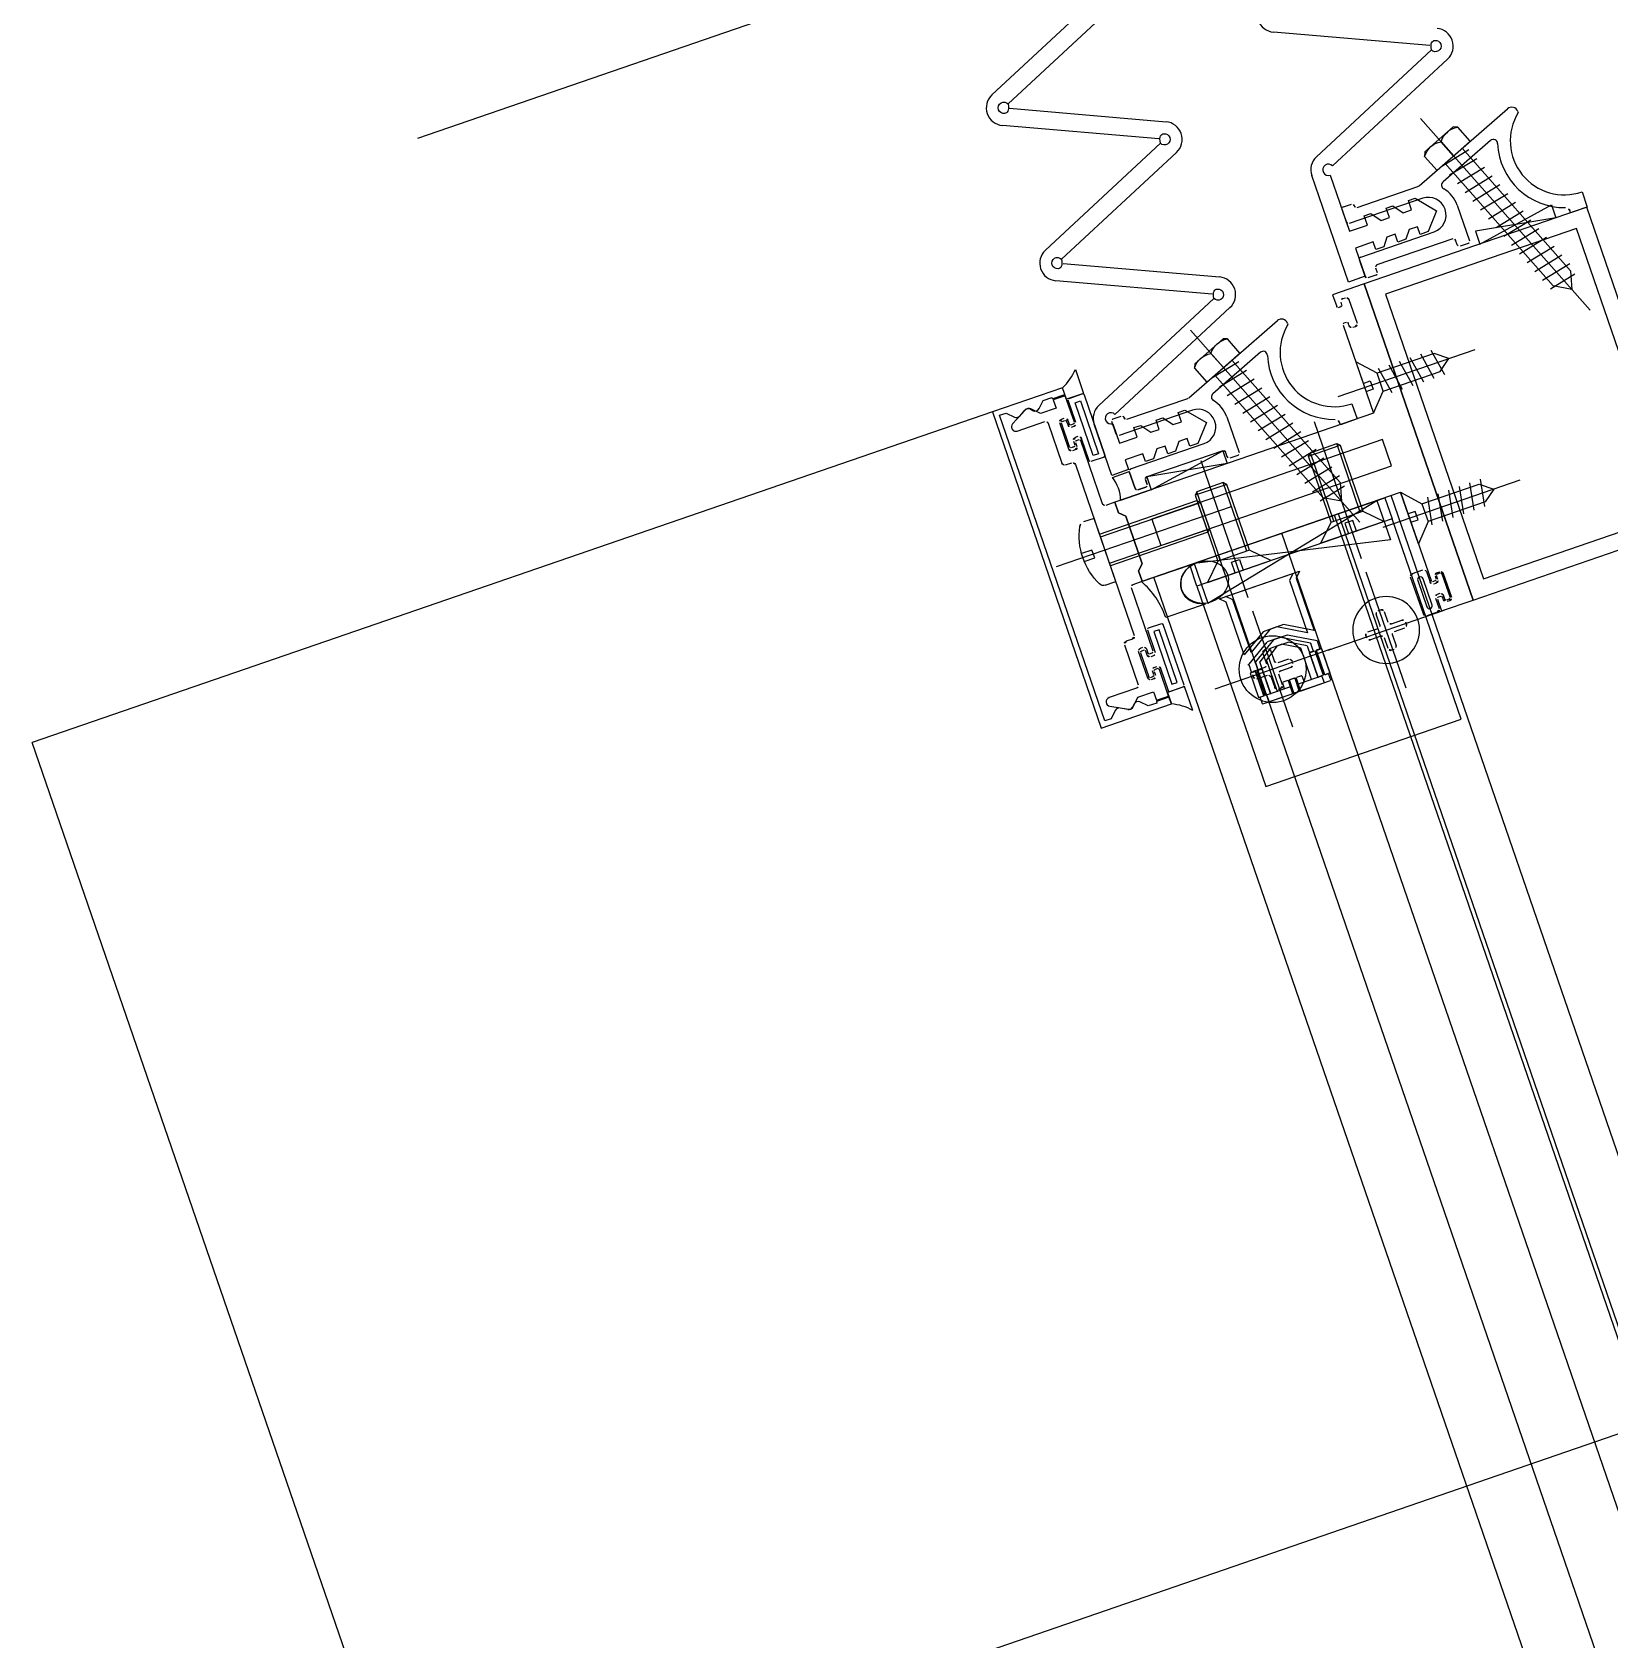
# Model space of a CAD drawing. Extents: x 809487 to 809680, y 818779 to 819225.
# Drawn here: x 809534.6761 to 809534.9592, y 819071.8232 to 819072.1117 of the extents above; entities that cross this region are included whole.
import ezdxf

# ---------------------------------------------------------------- set-up
doc = ezdxf.new("R2010")
doc.units = 0
for name, color, linetype in [('Default', 7, 'Continuous'), ('MAJ214__', 7, 'Continuous'), ('MAJ270__', 7, 'Continuous'), ('MAJ292__', 7, 'Continuous'), ('MAJ322__', 7, 'Continuous'), ('MAJ520__', 7, 'Continuous'), ('Refence', 7, 'Continuous'), ('WELDING', 7, 'Continuous')]:
    doc.layers.add(name, color=color, linetype=linetype)

# ---------------------------------------------------------------- blocks, each defined once
blk = doc.blocks.new('A$C53653C59_1')
at = {"layer": 'Default'}
for p, q in [((0.010149213076008893, 0.008471519055950921), (0.01283730371301499, 0.012790015434205998)), ((0.01290799177473673, 0.012819359297340271), (0.012907845929061296, 0.013008412364470133)), ((0.01290799177473673, 0.012819359297340271), (0.014266570014224272, 0.01282040737762145)), ((0.014366647129805643, 0.012720484552672133), (0.014367071429245698, 0.012170484716363717)), ((0.014467148544834345, 0.01207056189148716), (0.019017147190883408, 0.012074072004885238)), ((0.019117070015774517, 0.01217414912046661), (0.019116645716349013, 0.01272414895676775)), ((0.019216568541247397, 0.012824226072414605), (0.020266568228791585, 0.012825036098540295)), ((0.020366645344409337, 0.012725113273663737), (0.020370946197625018, 0.00715011493262864)), ((0.011370142229585326, 0.008188790194697504), (0.013091696701783805, 0.010819500422046985)), ((0.01901811150775757, 0.010824072376824916), (0.013091696701783805, 0.010819500422046985)), ((0.019120059398090236, 0.008299150273553097), (0.01911818862335349, 0.010724149551941082)), ((0.010121939468954224, 0.005858629272493999), (0.010119978312839522, 0.00840078580356203)), ((0.012846323100879091, 0.0010985975570001756), (0.010151283332110324, 0.005787941210786812)), ((0.011370142229585326, 0.008188790194697504), (0.011371774808256305, 0.006072553515135951)), ((0.013097675466371585, 0.003069502728241787), (0.011371774808256305, 0.006072553515135951)), ((0.01787094694154803, 0.007148186298894871), (0.017870214060720174, 0.00809818601619918)), ((0.01787198840377823, 0.005798186700623774), (0.0178712555229431, 0.006748186417920806)), ((0.01797013688563311, 0.00819826313178055), (0.019020136573177297, 0.00819907315796445)), ((0.02027102337273391, 0.007050037817039993), (0.01797102405714395, 0.007048263473967382)), ((0.01797117834784149, 0.006848263533502178), (0.020271177663438722, 0.006850037876516581)), ((0.02037125477902737, 0.006750115051632748), (0.020375555632250325, 0.0011751167106122012)), ((0.013097675466371585, 0.003069502728241787), (0.019024090272345348, 0.003074074683012441)), ((0.019022065206925617, 0.005699073901872908), (0.017972065519359603, 0.005698263875681732)), ((0.019124013097221906, 0.0031741517986010877), (0.019122142322492437, 0.005599151076989074)), ((0.014275634592791903, 0.0010704108740319498), (0.012917056353289809, 0.0010693627938235296)), ((0.012917056353289809, 0.0010693627938235296), (0.012917103370971746, 0.0010084159353282304)), ((0.014375133118242957, 0.0017204878259872204), (0.014375557417683014, 0.0011704879896205966)), ((0.01902505458919768, 0.00182407505496667), (0.014475055943141343, 0.0018205649415685913)), ((0.019125556004219106, 0.001174152393716213), (0.019125131704786327, 0.0017241522300755607)), ((0.020275632807359216, 0.0010750395950235544), (0.019225633119807753, 0.0010742295688323793))]:
    blk.add_line(p, q, dxfattribs=at)
for points in [[(1.0799459632835352e-05, 1.92900188267231e-09), (0.0010100277085584822, 0.001000773084932007), (0.010917103370979021, 0.0010084159353355062), (0.0081219394689615, 0.005858629272501276), (0.00814921307600889, 0.00847151905600913), (0.010972541829345574, 0.013008462274388876), (0.001000770266633481, 0.013000769514073909), (-8.892893674783409e-10, 0.01399999776302866)], [(0.019044249123049667, 0.013093365811160766), (0.01904502057655918, 0.012093366108718329), (0.014426009263741435, 0.01208980275522481), (0.014425237810253748, 0.013089802457659972)], [(0.019053729164174003, 0.0008048242777076666), (0.01905295771067904, 0.0018048239800846206), (0.014433946397868568, 0.0018012606266420335), (0.014434717851356254, 0.0008012609241995961)]]:
    blk.add_lwpolyline(points, close=True, dxfattribs=at)
for centre, radius, start, end in [((0.012908068920107325, 0.012719359327114944), 0.00010000000000001489, 90.04420103331948, 135.0442010312027), ((0.014266647159587592, 0.012720407407330641), 0.00010000000000000852, 0.04420103331948761, 90.04420103331948), ((0.014467071399492853, 0.012170561861712486), 9.999999999999431e-05, 180.0442010333195, 270.0442010333195), ((0.019017070045541914, 0.012174071975110565), 9.999999999999431e-05, 270.0442010333195, 0.044201033319495764), ((0.01921664568661072, 0.012724226102123794), 9.999999999999431e-05, 90.04420103331948, 180.0442010333195), ((0.020266645374140354, 0.012725036128307693), 9.99999999999801e-05, 0.04420103331948761, 90.04420103331948), ((0.01901818865309906, 0.01072407240659959), 9.99999999999801e-05, 0.04420103331948761, 90.04420103331948), ((0.010219978283057572, 0.0084008629489108), 9.99999999999801e-05, 135.0442010312027, 180.04420103331947), ((0.010221939439186827, 0.0058587064178500445), 9.999999999997468e-05, 180.0442010333195, 225.0442010350351), ((0.01797021403098188, 0.008098263161547948), 0.00010000000000000852, 90.04420103331948, 180.0442010333195), ((0.017970946911802458, 0.007148263444258191), 9.999999999999431e-05, 180.0442010333195, 270.0442010333195), ((0.017971255493197533, 0.006748263563269575), 0.00010000000000000852, 90.04420103331948, 180.0442010333195), ((0.017971988374018113, 0.005798263845965266), 0.00010000000000002272, 180.0442010333195, 270.0442010333195), ((0.019020059427821253, 0.008299073128204328), 9.99999999999801e-05, 270.0442010333195, 0.044201033319495764), ((0.020270946227392415, 0.007150037787279871), 9.99999999999801e-05, 270.0442010333195, 0.044201033319495764), ((0.02027125480877294, 0.006750037906283979), 9.99999999999801e-05, 0.04420103331948761, 90.04420103331948), ((0.01902214235226711, 0.0055990739316257535), 9.999999999999431e-05, 0.04420103331948761, 90.04420103331948), ((0.01902401312698203, 0.003174074653245043), 9.999999999999431e-05, 270.0442010333195, 0.044201033319495764), ((0.01291697920794104, 0.0011693627640488558), 0.00010000000000000852, 225.0442010350351, 270.0442010333195), ((0.014275557447428583, 0.001170410844271828), 9.999999999999431e-05, 270.0442010333195, 0.044201033319495764), ((0.014475133088504663, 0.0017205649713287132), 9.999999999999431e-05, 90.04420103331948, 180.0442010333195), ((0.01902513173454645, 0.0017240750847267918), 9.999999999999431e-05, 0.04420103331948761, 90.04420103331948), ((0.019225555974458984, 0.0011742295390577055), 9.999999999999431e-05, 180.0442010333195, 270.0442010333195), ((0.02027555566200317, 0.0011750395652561565), 0.0001, 270.044201034987, 0.0442010337363854)]:
    blk.add_arc(centre, radius, start, end, dxfattribs=at)
blk = doc.blocks.new('M06MR19')
at = {"layer": 'Default'}
for p, q in [((0.018500000000000003, -0.003), (0.018500000000000003, 0.003)), ((-0.0092, 0), (0.024, 0)), ((0, 0.0025), (0.019, 0.0025)), ((0, -0.0025), (0.019, -0.0025))]:
    blk.add_line(p, q, dxfattribs=at)
for points in [[(-0.0019979589711327118, 0.006000000000000004), (0, 0.006000000000000004), (0, -0.005999999999999997), (-0.0019979589711327118, -0.005999999999999997)], [(4.440892098500626e-19, -0.003), (0.018500000000000003, -0.003), (0.019, -0.0025), (0.019, 0.0025), (0.018500000000000003, 0.003), (1.3322676295501879e-18, 0.003)], [(-0.004176539567003482, 0.0007500000000000036), (-0.0022, 0.0007500000000000036), (-0.0022, -0.0007499999999999964), (-0.004176539567003482, -0.0007499999999999964)]]:
    blk.add_lwpolyline(points, dxfattribs=at)
for centre, radius, start, end in [((-0.001997958971132712, 0.005000000000000004), 0.0009999999999999998, 89.99999999999997, 152.9643082105877), ((0.0078000000000000135, 2.6645352591003758e-18), 0.012000000000000014, 152.96430821058772, 207.03569178941228), ((-0.001997958971132714, -0.004999999999999999), 0.0009999999999999983, 207.0356917894126, 270.0000000000001)]:
    blk.add_arc(centre, radius, start, end, dxfattribs=at)
blk = doc.blocks.new('N10TC16')
at = {"layer": 'Default'}
for p, q in [((-0.005, 0), (0.021, 0)), ((0.003450000000000003, 0.002460000000000001), (0.004317528745085653, -0.002460000000000001)), ((0.0054500000000000035, 0.002460000000000001), (0.006317528745085653, -0.002460000000000001)), ((0.0074500000000000035, 0.002460000000000001), (0.008317528745085654, -0.002460000000000001)), ((0.009450000000000004, 0.002460000000000001), (0.010317528745085654, -0.002460000000000001)), ((0.011450000000000004, 0.002460000000000001), (0.012317528745085654, -0.002460000000000001)), ((0.013450000000000004, 0.002460000000000001), (0.014317528745085654, -0.002460000000000001))]:
    blk.add_line(p, q, dxfattribs=at)
blk.add_lwpolyline([(0.002950000000000003, 0.0016899999999999977), (0, 0.004890000000000001), (0, -0.004890000000000001), (0.002950000000000003, -0.0016899999999999977)], close=True, dxfattribs=at)
for points in [[(0, 0.0007950892857142833), (0.0013500000000000016, 0.0007950892857142833), (0.0013500000000000016, -0.0007950892857142833), (0, -0.0007950892857142833)], [(0.002950000000000003, -0.0016899999999999977), (0.013797549119898365, -0.0016899999999999977), (0.016, 0), (0.01379754911989835, 0.0016899999999999977), (0.002950000000000003, 0.0016899999999999977)]]:
    blk.add_lwpolyline(points, dxfattribs=at)
blk = doc.blocks.new('M06MC_P')
at = {"layer": 'Default'}
for p, q in [((0, -0.011000000000000003), (0, 0.011000000000000003)), ((-0.011000000000000003, 0), (0.011000000000000003, 0))]:
    blk.add_line(p, q, dxfattribs=at)
for points in [[(-0.0007500000000000036, 0.0032500000000000003), (-0.0007500000000000072, 0.0012499999999999974)], [(0.00025, 0.0037500000000000007), (-0.0002500000000000036, 0.0037500000000000003)], [(0.00075, 0.0012499999999999974), (0.00075, 0.0032500000000000007)], [(-0.0037500000000000003, 0.00024999999999999843), (-0.0037500000000000003, -0.0002500000000000008)], [(-0.0012500000000000072, 0.0007499999999999974), (-0.0032500000000000003, 0.0007499999999999973)], [(0.003249999999999997, 0.0007499999999999974), (0.00125, 0.0007499999999999974)], [(0.003749999999999997, -0.00025000000000000277), (0.003749999999999997, 0.0002499999999999965)], [(-0.0032500000000000003, -0.0007500000000000026), (-0.00125, -0.0007500000000000023)], [(-0.00075, -0.0012500000000000022), (-0.0007500000000000036, -0.0032500000000000007)], [(0.00075, -0.0032500000000000007), (0.00075, -0.0012500000000000026)], [(0.00125, -0.0007500000000000027), (0.003249999999999997, -0.0007500000000000028)], [(-0.0002500000000000036, -0.0037500000000000007), (0.00025, -0.0037500000000000007)]]:
    blk.add_lwpolyline(points, dxfattribs=at)
blk.add_circle((0, 0), 0.006000000000000003, dxfattribs=at)
for centre, start, end in [((-0.0002500000000000035, 0.0032500000000000003), 90.00000000000001, 180), ((0.00025, 0.0032500000000000007), 0, 90.00000000000001), ((-0.0032500000000000003, 0.00024999999999999724), 90, 179.99999999999986), ((-0.0012500000000000072, 0.0012499999999999974), 270, 0), ((0.00125, 0.0012499999999999974), 180, 270), ((0.003249999999999997, 0.00024999999999999724), 359.9999999999999, 90), ((-0.0032500000000000003, -0.0002500000000000026), 179.9999999999998, 270), ((-0.00125, -0.0012500000000000022), 0, 90), ((0.00125, -0.0012500000000000026), 90, 180), ((0.003249999999999997, -0.00025000000000000277), 270, 1.4210854715202004e-14), ((-0.0002500000000000036, -0.0032500000000000007), 180, 270), ((0.00025, -0.0032500000000000007), 270, 0)]:
    blk.add_arc(centre, 0.0005, start, end, dxfattribs=at)
blk = doc.blocks.new('M06MC16')
at = {"layer": 'Default'}
for p, q in [((0.0155, -0.003), (0.0155, 0.003)), ((-0.005, 0), (0.021, 0)), ((0.003000000000000002, 0.0025), (0.016, 0.0025)), ((0.003000000000000002, -0.0025), (0.016, -0.0025))]:
    blk.add_line(p, q, dxfattribs=at)
blk.add_lwpolyline([(0, -0.006), (0.003000000000000002, -0.003), (0.003000000000000002, 0.003000000000000003), (0, 0.006000000000000006)], close=True, dxfattribs=at)
for points in [[(0.003000000000000002, -0.003), (0.0155, -0.003), (0.016, -0.0025), (0.016, 0.0025), (0.0155, 0.003), (0.003000000000000002, 0.003)], [(0, 0.00075), (0.002, 0.00075), (0.002, -0.00075), (0, -0.00075)]]:
    blk.add_lwpolyline(points, dxfattribs=at)
blk = doc.blocks.new('N12TH32')
at = {"layer": 'Default'}
for p, q in [((-0.008939999999999998, 0), (0.03700000000000001, 0)), ((0, 0.0028000000000000043), (0.0009874310919674087, -0.0027999999999999974)), ((0.0020999999999999942, 0.0028000000000000043), (0.003087431091967403, -0.0027999999999999974)), ((0.004200000000000003, 0.0028000000000000043), (0.005187431091967397, -0.0027999999999999974)), ((0.0062999999999999974, 0.0028000000000000043), (0.007287431091967406, -0.0027999999999999974)), ((0.008400000000000006, 0.0028000000000000043), (0.0093874310919674, -0.0027999999999999974)), ((0.0105, 0.0028000000000000043), (0.011487431091967409, -0.0027999999999999974)), ((0.012599999999999995, 0.0028000000000000043), (0.013587431091967403, -0.0027999999999999974)), ((0.014700000000000003, 0.0028000000000000043), (0.015687431091967397, -0.0027999999999999974)), ((0.0168, 0.0028000000000000043), (0.017787431091967405, -0.0027999999999999974)), ((0.018900000000000007, 0.0028000000000000043), (0.0198874310919674, -0.0027999999999999974)), ((0.021, 0.0028000000000000043), (0.02198743109196741, -0.0027999999999999974)), ((0.023099999999999996, 0.0028000000000000043), (0.024087431091967405, -0.0027999999999999974)), ((0.025200000000000004, 0.0028000000000000043), (0.0261874310919674, -0.0027999999999999974)), ((0.0273, 0.0028000000000000043), (0.028287431091967404, -0.0027999999999999974)), ((0.029400000000000006, 0.0028000000000000043), (0.030291559753169068, -0.0022562866192505186))]:
    blk.add_line(p, q, dxfattribs=at)
blk.add_lwpolyline([(-0.003939999999999998, 0.003388423233502266), (-0.00336842323350227, 0.003960000000000001), (0, 0.003960000000000001), (0, -0.003960000000000001), (-0.00336842323350227, -0.003960000000000001), (-0.003939999999999998, -0.003388423233502266)], close=True, dxfattribs=at)
for points in [[(-0.003368423233502355, 1.7053025658242405e-16), (0, 0), (-0.003368423233502355, 1.7053025658242405e-16)], [(0, -0.002049999999999997), (0.029328387985675546, -0.002049999999999997), (0.032000000000000015, 0), (0.029328387985675535, 0.0020500000000000045), (0, 0.0020500000000000045)]]:
    blk.add_lwpolyline(points, dxfattribs=at)
for centre, radius, start, end in [((-0.00022475101776416875, 0.0019800000000003114), 0.0037152489822358877, 147.79577249603045, 212.20422750396835), ((-0.00022475101776416961, -0.0019799999999999705), 0.003715248982235887, 147.79577249603167, 212.20422750396958)]:
    blk.add_arc(centre, radius, start, end, dxfattribs=at)
blk = doc.blocks.new('A$C775818B6')
at = {"layer": 'Default'}
for points in [[(-0.0021709836664158505, -0.006285074258339592), (-0.0021714223551534814, -0.0017850242797285319)], [(-0.0019214717252325501, -0.0015350249120238005), (-0.0014214217275948613, -0.0015349761644974933)], [(-0.0011714223598974058, -0.001784926794418425), (-0.001171349238611583, -0.002535001790849492)], [(0.0003286507493903628, -0.0025348055629074227), (0.0003284557692604722, -0.0005347080823412398)], [(0.00082845576688851, -3.4659339682548306e-05), (0.0028284782724003893, -3.4659339689824264e-05)], [(0.0013285532593290555, -0.0015347080823557918), (0.0013290406858504867, -0.00653470805859979)], [(0.0023290406810992864, -0.006534610573289684), (0.0023285532545851313, -0.0015346105970456849)], [(0.003328478270981577, -0.0005346218461854732), (0.0033290031800497673, -0.007534621822458576)], [(-0.0011710567924383213, -0.005534901776598418), (-0.0011709836711670505, -0.0062849767730294845)], [(-0.0006713505031948444, -0.003034903050705907), (-0.0001713005055935355, -0.003034854303172324)], [(-0.0001711055349878734, -0.0050348542936772), (-0.0006711555325964582, -0.005034903041203506)], [(0.0003291381663802895, -0.0075347080586070665), (0.00032894320529885593, -0.0055348055486538214)], [(-0.0014209343010807062, -0.006534976140741492), (-0.001920984298711119, -0.006535024888267799)], [(0.0028290031814540272, -0.008034659315962927), (0.0008291381639937755, -0.008034659315962927)]]:
    blk.add_lwpolyline(points, dxfattribs=at)
for centre, radius, start, end in [((-0.00192144735634065, -0.001784999910836632), 0.00024997500000063604, 90.00558549718767, 180.00558549718767), ((-0.0014213973587064094, -0.001784951163306497), 0.00024997499999680767, 0.005585496310274607, 90.00558549639746), ((-0.0006713992409751963, -0.00253495305306952), 0.0004999500000119956, 180.00558549674884, 270.00558549679243), ((-0.00017134924823784578, -0.002534854305544116), 0.0005000000000040532, 270.0055854956114, 0.005585494738568286), ((0.0008284557668886758, -0.0005346593396865983), 0.00050000000000405, 90.00000000001899, 180.00558549679522), ((0.0018285532569570933, -0.0015346593397007383), 0.0005000000000038842, 0.005585496842458815, 180.00558549684246), ((0.0028284782723935168, -0.0005346593396836471), 0.0004999999999938229, 0.004296438413149417, 89.99999999921249), ((-0.0006711067948217436, -0.0055348530388200845), 0.000499949999992186, 90.00558549614658, 180.00558549656125), ((-0.0001710567923328199, -0.005534854291308875), 0.0005000000000075222, 0.005585496842418175, 90.00558549684241), ((-0.0019210086676009995, -0.006285049889452949), 0.0002499750000026547, 180.00558549598267, 270.0055854967248), ((-0.0014209586699818813, -0.006285001141926661), 0.00024997500000263585, 270.00558549931344, 0.005585498397053357), ((0.0008291381639987849, -0.0075346593159685855), 0.0004999999999943406, 180.00558549494338, 269.999999999426), ((0.0018290406834748866, -0.0065346593159447365), 0.0005000000000002462, 180.00558549684249, 0.005585496842485327), ((0.002829003181455068, -0.007534659315962465), 0.0005000000000004621, 269.99999999988074, 0.004296439068028235)]:
    blk.add_arc(centre, radius, start, end, dxfattribs=at)

msp = doc.modelspace()

# ---------------------------------------------------------------- linework, layer by layer
at = {"layer": 'Default'}
for points in [[(809534.9487190424, 819072.0806814374), (809534.9495211771, 819072.0783518685), (809534.9350778566, 819072.0759844008), (809534.9358799914, 819072.073654832)], [(809534.8897198467, 819072.0365708862), (809534.8905219815, 819072.0342413175), (809534.876078661, 819072.0318738496), (809534.8768807957, 819072.029544281)], [(809534.8837919128, 819072.016065742), (809534.9188033439, 819072.0281194163), (809534.920105544, 819072.0243370954), (809534.8850932322, 819072.0122859792)], [(809534.8846155755, 819072.0163373408), (809534.8870643737, 819072.0092138392), (809534.9173983638, 819072.0276355548), (809534.9198313266, 819072.020555575)]]:
    msp.add_lwpolyline(points, close=True, dxfattribs=at)
msp.add_lwpolyline([(809534.8850932322, 819072.0122859792), (809534.8974744793, 819071.9763282242), (809534.9324845445, 819071.9883815226), (809534.920105544, 819072.0243370954)], dxfattribs=at)
at = {"layer": 'MAJ214__'}
for p, q in [((809535.8457605324, 819069.3066365819), (809534.9097519149, 819072.0250032062)), ((809535.8464791265, 819069.3068840137), (809534.9104705199, 819072.0252506062)), ((809535.8363053466, 819069.3033809006), (809534.9002965855, 819072.021747942)), ((809535.8249591235, 819069.2994740831), (809534.8889501902, 819072.0178416248))]:
    msp.add_line(p, q, dxfattribs=at)
at = {"layer": 'MAJ270__'}
for p, q in [((809537.7980519446, 819072.8370798308), (809534.7280069786, 819071.7799786589)), ((809537.7980519448, 819072.8370798304), (809534.7280069789, 819071.7799786584)), ((809535.2851152064, 819072.2785161776), (809534.7452020997, 819072.0926092009))]:
    msp.add_line(p, q, dxfattribs=at)
at = {"layer": 'MAJ292__'}
for p, q in [((809534.8484039673, 819072.0435350041), (809534.6760664335, 819071.984194437)), ((809535.8559343123, 819069.3101396951), (809534.9199258147, 819072.0285059711)), ((809535.813387608, 819069.2954843898), (809534.877380426, 819072.0138468449)), ((809537.5801342279, 819063.5501684898), (809534.6760664335, 819071.984194437))]:
    msp.add_line(p, q, dxfattribs=at)
at = {"layer": 'MAJ322__'}
for points in [[(809534.9249576303, 819072.0840920663), (809534.9408270351, 819072.0979278453)], [(809534.9426588964, 819072.097438432), (809534.9427277962, 819072.0972383331)], [(809534.9377811486, 819072.092239451), (809534.9292521124, 819072.08480339)], [(809534.9256020432, 819072.081855229), (809534.9124171648, 819072.0773153115)], [(809534.9138343714, 819072.0802210157), (809534.9247395115, 819072.0839759563)], [(809534.9541972865, 819072.0830128908), (809534.9551364499, 819072.080285362), (809534.9521344284, 819072.0792516832), (809534.9519909791, 819072.0796682903)], [(809534.9119328806, 819072.0775515126), (809534.9111472848, 819072.079833049)], [(809534.9113834859, 819072.0803173331), (809534.9128244562, 819072.0808134988)], [(809534.9133087402, 819072.0805772977), (809534.9133500874, 819072.0804572168)], [(809534.9296219967, 819072.0798546006), (809534.9296054579, 819072.079902633)], [(809534.9317669134, 819072.0806468817), (809534.9339748513, 819072.0742345637)], [(809534.9144845224, 819072.0713112686), (809534.9276694008, 819072.075851186)], [(809534.9310314122, 819072.0745910984), (809534.9173902266, 819072.0698940618)], [(809534.9318133958, 819072.073490315), (809534.9315156963, 819072.0743548973)], [(809534.9337386502, 819072.0737502797), (809534.9322976798, 819072.0732541139)], [(809534.9152902695, 819072.0678009469), (809534.9142483212, 819072.0708269845)], [(809534.9172155239, 819072.0680609115), (809534.9157745535, 819072.0675647457)], [(809534.9171540255, 819072.0694097778), (809534.917451725, 819072.0685451955)], [(809534.9289675667, 819072.0078174856), (809534.9346390931, 819072.0097703163), (809534.9151050053, 819072.0665014312), (809534.9094313924, 819072.0645478822), (809534.910163987, 819072.0624202548)], [(809534.9112566606, 819072.0638541618), (809534.9117294676, 819072.0640169608)], [(809534.9104816945, 819072.0622652974), (809534.9109545489, 819072.0624281127)], [(809534.9111095064, 819072.0627458204), (809534.9109466991, 819072.063218651)], [(809534.9123649783, 819072.0637069994), (809534.9138300397, 819072.0594521146)], [(809534.9113034339, 819072.0591110312), (809534.9167557425, 819072.0432789183), (809534.8703828438, 819072.0273061106), (809534.8710340504, 819072.0254150977), (809534.87230516, 819072.0247951945), (809534.8752355897, 819072.0162856362), (809534.8746156865, 819072.0150145264), (809534.8752659918, 819072.0131261307), (809534.921639821, 819072.0290962363), (809534.927093439, 819072.0132535228)], [(809534.8836460648, 819072.0460718541), (809534.8995154694, 819072.0599076331)], [(809534.9013473309, 819072.0594182198), (809534.9014162305, 819072.0592181209)], [(809534.9119312457, 819072.0595915543), (809534.9114583913, 819072.0594287389)], [(809534.9124117605, 819072.0589637662), (809534.9122489534, 819072.0594365968)], [(809534.9135200783, 819072.0588166039), (809534.9130472713, 819072.0586538048)], [(809534.8964695829, 819072.0542192388), (809534.8879405467, 819072.0467831778)], [(809534.8567532962, 819072.04411825), (809534.8574761342, 819072.045599854), (809534.8590242539, 819072.0461327146), (809534.8591218917, 819072.0458490477), (809534.8613912263, 819072.0466301495), (809534.8609681295, 819072.0478593725), (809534.8484040393, 819072.0435347952), (809534.8679294998, 819071.9868007096), (809534.8804935903, 819071.9911252869), (809534.8800704933, 819071.9923545099), (809534.8778011587, 819071.991573408), (809534.8778987965, 819071.9912897412), (809534.8763506768, 819071.9907568807), (809534.8748690728, 819071.9914797187)], [(809534.8543229714, 819072.0438862137), (809534.8520070376, 819072.0413969465)], [(809534.8532803518, 819072.0427884123), (809534.8541804394, 819072.0438236034)], [(809534.8551349264, 819072.0440176813), (809534.8556835216, 819072.0437500351)], [(809534.8630926561, 819072.0416869862), (809534.8614563182, 819072.0464410383), (809534.859281539, 819072.0456924824), (809534.8598022736, 819072.0441795925), (809534.8569952681, 819072.0432134253), (809534.8552594612, 819072.0440602828)], [(809534.8842904776, 819072.0438350167), (809534.8711055991, 819072.0392950994)], [(809534.8725228058, 819072.0422008036), (809534.8834279458, 819072.0459557441)], [(809534.912885721, 819072.0449926786), (809534.9138248843, 819072.0422651499), (809534.9108228629, 819072.041231471), (809534.9106794136, 819072.0416480781)], [(809534.8496750544, 819072.0429146981), (809534.850844261, 819072.0433171726), (809534.852325865, 819072.0425943345)], [(809534.8704416417, 819071.9899558031), (809534.8697188036, 819071.9884741992), (809534.8685495969, 819071.9880717249), (809534.8496750544, 819072.0429146981)], [(809534.8528531147, 819072.0400955761), (809534.8577694922, 819072.0417877863)], [(809534.858404999, 819072.0414777399), (809534.8608712993, 819072.0343125102)], [(809534.8621140395, 819072.0368490218), (809534.8604861988, 819072.0415766147)], [(809534.860796174, 819072.0422121581), (809534.8612689333, 819072.0423749421)], [(809534.8619044767, 819072.0420649669), (809534.8621486528, 819072.0413558279)], [(809534.8624664245, 819072.0412008403), (809534.8629391837, 819072.0413636244)], [(809534.8630941714, 819072.0416813961), (809534.8630941717, 819072.0416813949)], [(809534.8706213151, 819072.0395313005), (809534.8698357191, 819072.0418128368)], [(809534.8700719203, 819072.0422971209), (809534.8715128907, 819072.0427932866)], [(809534.8719971747, 819072.0425570855), (809534.8720385218, 819072.0424370047)], [(809534.8883104312, 819072.0418343884), (809534.8882938923, 819072.0418824208)], [(809534.8904553477, 819072.0426266695), (809534.8926632857, 819072.0362143517)], [(809534.8632881413, 819072.038046513), (809534.8635323173, 819072.037337374)], [(809534.8639158881, 819072.0385270687), (809534.8634431289, 819072.0383642846)], [(809534.868126577, 819072.0270585506), (809534.8642327036, 819072.0383748071)], [(809534.8632223421, 819072.0367018306), (809534.8627495829, 819072.0365390466)], [(809534.8731729568, 819072.0332910564), (809534.8863578353, 819072.0378309736)], [(809534.8897198467, 819072.0365708862), (809534.876078661, 819072.0318738496)], [(809534.8905018303, 819072.0354701028), (809534.8902041307, 819072.036334685)], [(809534.8924270846, 819072.0357300675), (809534.8909861143, 819072.0352339017)], [(809534.8615068083, 819072.0340024646), (809534.8626419496, 819072.0343931847)], [(809534.8632774594, 819072.0340831369), (809534.8738347022, 819072.0034044107)], [(809534.8739787039, 819072.0297807347), (809534.8729367557, 819072.0328067723)], [(809534.8759039582, 819072.0300406993), (809534.874462988, 819072.0295445335)], [(809534.8758424598, 819072.0313895656), (809534.8761401593, 819072.0305249833)], [(809534.8736430653, 819072.0125677915), (809534.8752659918, 819072.0131261307), (809534.8746156865, 819072.0150145264), (809534.8752355897, 819072.0162856362), (809534.87230516, 819072.0247951945), (809534.8710340504, 819072.0254150977), (809534.8703828438, 819072.0273061106), (809534.8687620847, 819072.026748502)], [(809534.9274111476, 819072.013098567), (809534.927884001, 819072.0132613849)], [(809534.9280389568, 819072.0135790935), (809534.927876147, 819072.0140519232)], [(809534.928186105, 819072.0146874357), (809534.9286589111, 819072.0148502373)], [(809534.9292944237, 819072.0145402793), (809534.9307595079, 819072.0102854023)], [(809534.8772308973, 819072.0006043869), (809534.8733330168, 819072.0119322839)], [(809534.9282329039, 819072.0099443054), (809534.9289655096, 819072.0078166819)], [(809534.928860713, 819072.0104248318), (809534.9283878597, 819072.010262014)], [(809534.9293412312, 819072.0097970463), (809534.9291784215, 819072.010269876)], [(809534.9304495499, 819072.0096498899), (809534.9299767438, 819072.0094870882)], [(809534.872079455, 819072.001742687), (809534.8745456868, 819071.9945774337)], [(809534.8735246514, 819072.0027689023), (809534.8723895064, 819072.0023781931)], [(809534.8749320394, 819072.0011381619), (809534.8754048182, 819072.0013008892)], [(809534.8760403243, 819072.0009908376), (809534.8762844153, 819072.0002816693)], [(809534.8762492606, 819071.9957748674), (809534.8746219878, 819072.0005026557)], [(809534.8766021683, 819072.0001266436), (809534.8770749471, 819072.0002893709)], [(809534.8736560249, 819071.9906059807), (809534.8745028825, 819071.9923417877), (809534.8773098879, 819071.993307955), (809534.8778306225, 819071.9917950652), (809534.8800054016, 819071.9925436211), (809534.8783690635, 819071.9972976731), (809534.8783690638, 819071.997297672)], [(809534.8773575457, 819071.9956275431), (809534.8768847669, 819071.9954648159)], [(809534.8774235063, 819071.9969722175), (809534.8776675971, 819071.9962630493)], [(809534.8780513109, 819071.9974526978), (809534.8775785321, 819071.9972899705)], [(809534.8742356375, 819071.9939419283), (809534.8693192601, 819071.992249718)], [(809534.869453389, 819071.990703296), (809534.8728107921, 819071.9901667834)], [(809534.8726599196, 819071.9901284042), (809534.8713133741, 819071.9903903075)], [(809534.8737992982, 819071.9911115038), (809534.8735316521, 819071.9905629086)]]:
    msp.add_lwpolyline(points, dxfattribs=at)
for points in [[(809534.9346390931, 819072.0097703163), (809534.9745789845, 819072.0235227227), (809534.9550448967, 819072.0802538376), (809534.9151050053, 819072.0665014312)], [(809534.9364989445, 819072.0135835763), (809534.9707657244, 819072.025382574), (809534.9531850453, 819072.0764405774), (809534.9189182654, 819072.0646415799)], [(809534.8786018395, 819072.0195632103), (809534.9200118568, 819072.033823617), (809534.9183837615, 819072.0385513784), (809534.8769746465, 819072.024288352)]]:
    msp.add_lwpolyline(points, close=True, dxfattribs=at)
for centre, radius, start, end in [((809534.9415781688, 819072.0970663077), 0.0011429999999711432, 18.99999860211109, 131.08362494183194), ((809534.9510342294, 819072.0921990765), 0.009715499999977114, 148.75610534280628, 288.99999859944774), ((809534.9382819043, 819072.0916650925), 0.0007619999999914656, 2.39777212908254, 131.08362493988824), ((809534.9510342294, 819072.0921990765), 0.012001500000009572, 182.3977721281799, 270.9509415836793), ((809534.9297528794, 819072.0842290414), 0.0007619999999859759, 131.0836249389177, 239.71534884789276), ((809534.924483159, 819072.0847204576), 0.000787400000030175, 288.9999986150075, 307.0548879011125), ((809534.9266274525, 819072.0788772235), 0.0031496000000006477, 18.999998599389002, 108.99999859932285), ((809534.9266274525, 819072.0788772235), 0.005435600000000235, 18.99999859932042, 59.71534883845849), ((809534.9115075273, 819072.0799570904), 0.0003809999999975846, 108.99999860048317, 198.999998599389), ((809534.9129484977, 819072.0804532563), 0.0003809999999939466, 18.999998599388988, 108.99999859938899), ((809534.9137103299, 819072.0805812583), 0.0003809999999939466, 198.999998599389, 288.9999985982948), ((809534.9266439914, 819072.0788291913), 0.003149600000018837, 288.9999985993228, 18.99999859912424), ((809534.9512464778, 819072.079411938), 0.0007873999999937955, 18.999998600447867, 90.95094158479846), ((809534.9122931233, 819072.0776755541), 0.00038100000000122254, 198.99999860103017, 288.9999986004831), ((809534.9311554537, 819072.0742308558), 0.00038100000000122254, 18.999998600483167, 108.99999860048317), ((809534.9321736384, 819072.0736143565), 0.00038100000000122254, 198.99999860048317, 288.9999985988419), ((809534.9336146087, 819072.0741105223), 0.0003809999999866706, 288.9999985972006, 18.999998596106437), ((809534.9146085639, 819072.0709510259), 0.0003809999999975846, 108.99999860048317, 198.999998599389), ((809534.9175142681, 819072.0695338192), 0.0003809999999793946, 108.99999859993608, 198.99999860103026), ((809534.9156505121, 819072.0679249883), 0.0003810000000084984, 198.99999860157735, 288.999998599389), ((809534.9170914824, 819072.068421154), 0.0003809999999793946, 288.99999859774766, 18.99999859720063), ((809534.9118922421, 819072.0635442248), 0.0004999750000006156, 18.999844729011215, 108.99984472984502), ((809534.9104003194, 819072.0625016299), 0.00024995000000216453, 198.99984472594036, 288.99984472594036), ((809534.9114194353, 819072.0633814257), 0.0004999749999969777, 108.99984472942812, 198.99984472901122), ((809534.9108731737, 819072.0626644453), 0.0002499500000058026, 288.99984472594036, 18.999844727608263), ((809534.9002666031, 819072.0590460955), 0.0011429999999711432, 18.99999860230679, 131.08362494183194), ((809534.9097226638, 819072.0541788643), 0.009715499999977114, 148.75610534280628, 288.9999985994319), ((809534.9115397665, 819072.0591924064), 0.00024994999999852655, 108.99984472677428, 198.99984472677426), ((809534.9120126208, 819072.0593552217), 0.00024994999999852655, 18.999844729276077, 108.99984472927605), ((809534.9128844966, 819072.0591265409), 0.0004999750000006156, 198.99984472859433, 288.9998447294281), ((809534.9133573037, 819072.0592893399), 0.0004999750000006156, 288.999844729845, 18.99984473067883), ((809534.8969703388, 819072.0536448803), 0.0007619999999914656, 2.39777212908254, 131.08362493993158), ((809534.9097226638, 819072.0541788643), 0.0120015000000107, 182.3977721282005, 270.9509415836628), ((809534.8884413138, 819072.046208829), 0.0007619999999859759, 131.0836249389177, 239.71534884815424), ((809534.8547841464, 819072.0432986865), 0.0008000000000016101, 63.99339086240658, 138.9933908624311), ((809534.8549086814, 819072.043341288), 0.000799999999988603, 63.99339086195155, 137.0658777976975), ((809534.8560343015, 819072.04446903), 0.0007999999999963168, 243.9933908643467, 333.99339086430064), ((809534.8831715934, 819072.0467002455), 0.000787400000030175, 288.9999986152722, 307.05488790135485), ((809534.8853158869, 819072.0408570113), 0.0031496000000006477, 18.999998599389002, 108.999998599389), ((809534.8853158869, 819072.0408570113), 0.005435600000000235, 18.99999859930587, 59.7153488384585), ((809534.8525927474, 819072.040852021), 0.0008000000000115659, 137.06587779880277, 288.9933908637468), ((809534.8526766447, 819072.0433133292), 0.0008000000000091792, 243.9933908641626, 318.9933908641043), ((809534.8579322217, 819072.0413150081), 0.0004999999999781259, 18.993664335967452, 108.99339086201147), ((809534.860958958, 819072.0417393987), 0.0004999999999854483, 108.99999859730458, 198.99999859772146), ((809534.8614317174, 819072.0419021829), 0.000500000000029104, 18.999998602724034, 108.99999860230716), ((809534.8623850323, 819072.04143722), 0.00024999999999636213, 198.999998599389, 288.9999986010565), ((809534.8628577917, 819072.0416000041), 0.00025000000002910395, 288.99999859688774, 18.999998598555294), ((809534.8701959618, 819072.0419368782), 0.0003809999999939466, 108.99999859938899, 198.999998599389), ((809534.871636932, 819072.0424330441), 0.0003809999999939466, 18.999998599388988, 108.99999859938899), ((809534.8723987644, 819072.0425610462), 0.0003809999999939466, 198.999998599389, 288.9999985982948), ((809534.8853324258, 819072.0408089791), 0.003149600000018837, 288.99999859938896, 18.999998599124282), ((809534.9099349122, 819072.0413917258), 0.0007873999999937955, 18.999998600447867, 90.95094158474633), ((809534.8635245209, 819072.0381279049), 0.00025000000000000017, 108.99999860689286, 198.99999860522533), ((809534.8639972801, 819072.038290689), 0.00024999999993073954, 19.662094523898958, 108.99999861105205), ((809534.8709815576, 819072.039655342), 0.00038100000000122254, 198.99999860103023, 288.9999985999361), ((809534.8625867988, 819072.0370118058), 0.0004999999999781723, 198.9999985968877, 288.99999859813835), ((809534.8630595581, 819072.0371745898), 0.0004999999999890862, 288.9999985998059, 18.999998601056532), ((809534.8898438881, 819072.0362106436), 0.0003809999999975846, 18.999998600483167, 108.99999860157733), ((809534.8908620728, 819072.0355941443), 0.00038100000000122254, 198.9999985999361, 288.9999985988419), ((809534.8923030432, 819072.0360903101), 0.00038099999998303255, 288.9999985961065, 18.99999859610645), ((809534.8613440766, 819072.0344752419), 0.0005000000000141814, 198.99366433763538, 288.9936643393029), ((809534.8628046813, 819072.0339204074), 0.0005000000000214551, 18.993390864096426, 108.99366433971988), ((809534.8732969982, 819072.0329308137), 0.0003809999999939466, 108.99999859938899, 198.999998599389), ((809534.8743389464, 819072.0299047761), 0.0003810000000084984, 198.99999860157735, 288.999998599389), ((809534.8762027025, 819072.031513607), 0.0003809999999866706, 108.99999859993608, 198.99999860103026), ((809534.8757799168, 819072.0304009418), 0.0003809999999793946, 288.99999859720066, 18.99999859720063), ((809534.8685993552, 819072.0272212802), 0.0005000000000072269, 198.99339086493, 288.99339086493), ((809534.8738057949, 819072.0120950135), 0.0004999999999926763, 108.99339086326232, 198.99339086326228), ((809534.9273297712, 819072.0133348992), 0.00024994999999488867, 199.0001524728376, 289.0001524728376), ((809534.9283488822, 819072.0142147004), 0.0004999749999969777, 109.00015246893298, 199.00015246976676), ((809534.9278026246, 819072.0134977171), 0.00024994999999852655, 289.0001524695019, 19.0001524695019), ((809534.9288216884, 819072.0143775021), 0.0004999750000006156, 19.000152467682256, 109.00015246851606), ((809534.928469236, 819072.0100256818), 0.00024995000000580257, 109.00015247200368, 199.00015247200366), ((809534.9289420894, 819072.0101884997), 0.00024995000000580257, 19.00015247116974, 109.00015247283763), ((809534.9298139665, 819072.0099598235), 0.0004999750000006156, 199.00015247018362, 289.00015246976676), ((809534.9302867727, 819072.0101226252), 0.0004999750000078915, 289.00015246976676, 19.000152470600568), ((809534.8733619241, 819072.0032416811), 0.0004999999999890394, 288.99311738680484, 18.993390862428484), ((809534.8725522337, 819072.0019054143), 0.0005000000000043911, 108.99311738805574, 198.9931173897233), ((809534.8750947666, 819072.000665383), 0.0004999999999898359, 108.99311738972301, 198.99311739139057), ((809534.8755675454, 819072.0008281104), 0.0004999999999752835, 18.993117391390342, 108.99311739180727), ((809534.8769935835, 819072.0005257603), 0.0002499999999476316, 288.9931173772153, 18.331021464603566), ((809534.8765208046, 819072.000363033), 0.0002500000000021969, 198.99311738555446, 288.99311738638835), ((809534.8767220395, 819071.9959375947), 0.000499999999975283, 198.9931173918072, 288.9931173922241), ((809534.8771948183, 819071.9961003219), 0.0005000000000080283, 288.99311739014024, 18.993117388889544), ((809534.8776598957, 819071.997053581), 0.0002499999999985602, 108.99311738305305, 198.9931173838867), ((809534.8781326745, 819071.9972163085), 0.00025000000000219345, 18.993117392224548, 108.99311739305841), ((809534.8695796273, 819071.9914932731), 0.000800000000011565, 108.99339086347094, 260.92090392804704), ((809534.874072908, 819071.9944147062), 0.0005000000000007497, 288.99339086534684, 18.993117391390754), ((809534.8711606364, 819071.9896050233), 0.0007999999999991483, 78.99339086481551, 153.9933908647572), ((809534.8728126574, 819071.9909136884), 0.0008000000000168983, 258.9933908628484, 333.99339086287296), ((809534.8729370302, 819071.9909567606), 0.0007999999999880256, 260.92090392732655, 333.99339086308885), ((809534.8745182931, 819071.9907607241), 0.0007999999999963191, 63.99339086287281, 153.99339086282674)]:
    msp.add_arc(centre, radius, start, end, dxfattribs=at)
at = {"layer": 'Refence'}
for p, q in [((809534.8482924727, 819072.1004196492), (809534.8689297301, 819072.1196011784)), ((809534.8718354612, 819072.1179672849), (809534.8511982037, 819072.0987857557)), ((809534.8514662931, 819072.0980071675), (809534.8795380023, 819072.0955974791)), ((809534.8782541802, 819072.0925210069), (809534.850182471, 819072.0949306951)), ((809534.8578850122, 819072.0725608896), (809534.8785222695, 819072.0917424188)), ((809534.8814280006, 819072.0901085254), (809534.8607907431, 819072.0709269961)), ((809534.8610588326, 819072.070148408), (809534.8891305418, 819072.0677387198)), ((809534.8878467197, 819072.0646622474), (809534.8597750104, 819072.0670719357)), ((809534.8674775516, 819072.04470213), (809534.888114809, 819072.0638836593)), ((809534.89102054, 819072.0622497657), (809534.8703832827, 819072.0430682366)), ((809534.8817159944, 819072.0434320953), (809534.882916803, 819072.0438455669)), ((809534.882916803, 819072.0438455669), (809534.8867743623, 819072.0416144085)), ((809534.8698106926, 819072.0321333361), (809534.8666370732, 819072.0413428639)), ((809534.8666370732, 819072.0413428639), (809534.8666370732, 819072.0413428639)), ((809534.8699698718, 819072.0414158959), (809534.8711753669, 819072.0379222169)), ((809534.8737906576, 819072.0407031832), (809534.8749914663, 819072.0411166549)), ((809534.8749914663, 819072.0411166549), (809534.8768431835, 819072.0398738025)), ((809534.8777533261, 819072.0420676393), (809534.8789541346, 819072.0424811108)), ((809534.8783321861, 819072.0403865073), (809534.8777533261, 819072.0420676393)), ((809534.8789541346, 819072.0424811108), (809534.8808058519, 819072.0412382586)), ((809534.8808058519, 819072.0412382586), (809534.8822948546, 819072.0417509632)), ((809534.8822948546, 819072.0417509632), (809534.8817159944, 819072.0434320953)), ((809534.8867743623, 819072.0416144085), (809534.8852590997, 819072.0378556022)), ((809534.8711753669, 819072.0379222169), (809534.8743695179, 819072.0390220511)), ((809534.8743695179, 819072.0390220511), (809534.8737906576, 819072.0407031832)), ((809534.8768431835, 819072.0398738025), (809534.8783321861, 819072.0403865073)), ((809534.8818395307, 819072.0382362371), (809534.8812645046, 819072.036480153)), ((809534.8833285334, 819072.0387489417), (809534.8818395307, 819072.0382362371)), ((809534.8838081603, 819072.0373560038), (809534.8833285334, 819072.0387489417)), ((809534.8754031967, 819072.0360200297), (809534.8722090457, 819072.0349201955)), ((809534.8758828236, 819072.0346270917), (809534.8754031967, 819072.0360200297)), ((809534.8778768624, 819072.036871781), (809534.8773018363, 819072.035115697)), ((809534.879365865, 819072.0373844857), (809534.8778768624, 819072.036871781)), ((809534.8798454921, 819072.0359915479), (809534.879365865, 819072.0373844857)), ((809534.8812645046, 819072.036480153), (809534.8798454921, 819072.0359915479)), ((809534.8852590997, 819072.0378556022), (809534.8838081603, 819072.0373560038)), ((809534.8728127142, 819072.033167015), (809534.8698106926, 819072.0321333361)), ((809534.8722090457, 819072.0349201955), (809534.8728127142, 819072.033167015)), ((809534.8773018363, 819072.035115697), (809534.8758828236, 819072.0346270917)), ((809534.8751142557, 819072.0130668065), (809534.884113412, 819072.016164406)), ((809534.884113412, 819072.016164406), (809534.8841536479, 819072.0160475522)), ((809534.8865660515, 819072.0090414229), (809534.8794963296, 819072.0066111122)), ((809534.8865254713, 819072.0091592765), (809534.8865660515, 819072.0090414229))]:
    msp.add_line(p, q, dxfattribs=at)
for points in [[(809534.9268937602, 819072.1092664514), (809534.898822051, 819072.1116761396)], [(809534.9065245922, 819072.089306334), (809534.9271618497, 819072.1084878632)], [(809534.9300675807, 819072.1068539697), (809534.9094303233, 819072.0876724405)], [(809534.9090169125, 819072.0860200998), (809534.9124869325, 819072.0759424291), (809534.9156810835, 819072.0770422634), (809534.9151022233, 819072.0787233954), (809534.9163030318, 819072.079136867), (809534.9181547491, 819072.0778940148), (809534.9196437518, 819072.0784067195), (809534.9190648916, 819072.0800878515), (809534.9202657003, 819072.080501323), (809534.9221174174, 819072.0792584708), (809534.9236064202, 819072.0797711754), (809534.9230275601, 819072.0814523075), (809534.9242283686, 819072.081865779), (809534.928085928, 819072.0796346208), (809534.9265706653, 819072.0758758144), (809534.925119726, 819072.075376216), (809534.9246400989, 819072.0767691539), (809534.9231510963, 819072.0762564492), (809534.9225760703, 819072.0745003652), (809534.9211570576, 819072.07401176), (809534.9206774306, 819072.0754046979), (809534.919188428, 819072.0748919933), (809534.9186134018, 819072.0731359092), (809534.9171943892, 819072.0726473039), (809534.9167147622, 819072.0740402419), (809534.9135206114, 819072.0729404076), (809534.9152654612, 819072.0678729953), (809534.9122634397, 819072.0668393165), (809534.9056841137, 819072.0859470678), (809534.9056841137, 819072.0859470678)], [(809534.8632713535, 819072.0511550062), (809534.8647539383, 819072.0468494791), (809534.8616799206, 819072.0457914064)], [(809534.8616799206, 819072.0457914064), (809534.8609681295, 819072.0478593725)], [(809534.8621438169, 819072.0459510789), (809534.8645080919, 819072.0467653195)], [(809534.8633724939, 819072.0416148532), (809534.8619888292, 819072.0456333072)], [(809534.8648258636, 819072.046610332), (809534.8685698971, 819072.0357368683)], [(809534.8622295778, 819072.0372552383), (809534.8607645214, 819072.0415100718)], [(809534.8609195089, 819072.0418278435), (809534.8613922682, 819072.0419906277)], [(809534.8617100399, 819072.04183564), (809534.8619542159, 819072.041126501)], [(809534.8625897594, 819072.0408165259), (809534.8630625186, 819072.0409793099)], [(809534.8629309203, 819072.0382899453), (809534.8631750965, 819072.0375808064)], [(809534.8637136549, 819072.0390882727), (809534.8632408956, 819072.0389254887)], [(809534.8657328628, 819072.0347598435), (809534.8643491983, 819072.0387782975)], [(809534.8630201088, 819072.0372630347), (809534.8625473495, 819072.0371002507)], [(809534.8684149095, 819072.0354190966), (809534.8660506345, 819072.0346048559)], [(809534.8699347341, 819072.0317730935), (809534.8729367557, 819072.0328067723)], [(809534.8729367557, 819072.0328067723), (809534.8739787039, 819072.0297807347)], [(809534.876078661, 819072.0318738496), (809534.8768807957, 819072.029544281), (809534.8713924412, 819072.0276538377)], [(809534.874462988, 819072.0295445335), (809534.8759039582, 819072.0300406993)], [(809534.8761401593, 819072.0305249833), (809534.8758424598, 819072.0313895656)], [(809534.87618992, 819072.0043903419), (809534.8775735846, 819072.0003718879)], [(809534.8787092784, 819072.005522076), (809534.8763449076, 819072.0047081135)], [(809534.8827710836, 819071.9944936248), (809534.8790270501, 819072.0053670885)], [(809534.8755933589, 819072.0007476623), (809534.8751205996, 819072.0005848781)], [(809534.8761553067, 819071.9998835357), (809534.8759111306, 819072.0005926747)], [(809534.874965612, 819072.0002671065), (809534.8764306686, 819071.9960122729)], [(809534.8772636093, 819071.9997363446), (809534.87679085, 819071.9995735604)], [(809534.8774419863, 819071.9976825233), (809534.8779147456, 819071.9978453073)], [(809534.8767484403, 819071.9958572852), (809534.8772211996, 819071.9960200693)], [(809534.8773761871, 819071.996337841), (809534.8771320111, 819071.99704698)], [(809534.878550289, 819071.9975353321), (809534.8799339535, 819071.9935168782)], [(809534.8843440935, 819071.9899553206), (809534.8828616393, 819071.9942608926), (809534.8797878656, 819071.9932021111)], [(809534.8797878656, 819071.9932021111), (809534.8805001335, 819071.9911343092)], [(809534.8802517252, 819071.9933618905), (809534.882616096, 819071.9941758531)]]:
    msp.add_lwpolyline(points, dxfattribs=at)
for points in [[(809534.8641634763, 819072.0454869634), (809534.8674191576, 819072.0360317775), (809534.8664731318, 819072.0357059725), (809534.8632174504, 819072.0451611583)], [(809534.8815575005, 819071.9949710451), (809534.8783018192, 819072.0044262309), (809534.877355755, 819072.0041005372), (809534.8806114363, 819071.9946453513)]]:
    msp.add_lwpolyline(points, close=True, dxfattribs=at)
for centre, radius, start, end in [((809534.8990935958, 819072.1148395063), 0.0031749999999999717, 132.90626576446795, 265.09373143431003), ((809534.9279060375, 819072.109179557), 0.0010160000000559372, 222.90626576649294, 175.09373143633502), ((809534.9279060375, 819072.109179557), 0.003175000000008064, 312.90626576480213, 85.09373143426308), ((809534.8504540158, 819072.098094062), 0.0031749999999999712, 132.90626576446792, 265.09373143431003), ((809534.8504540158, 819072.098094062), 0.0010159999999999605, 42.90626576408681, 355.09373143469116), ((809534.8792664575, 819072.0924341126), 0.0010160000000000843, 222.9062657640867, 175.09373143469105), ((809534.8792664575, 819072.0924341126), 0.0031749999999999895, 312.9062657644679, 85.09373143431003), ((809534.9086861352, 819072.0869807467), 0.0031750000000047227, 132.9062657647512, 198.99999859948167), ((809534.9086861352, 819072.0869807467), 0.0010160000000050628, 42.90626576473072, 288.9999985996518), ((809534.8600465553, 819072.0702353023), 0.0031749999999999712, 132.90626576446792, 265.09373143431003), ((809534.8600465553, 819072.0702353023), 0.0010159999999999605, 42.90626576408681, 355.09373143469116), ((809534.888858997, 819072.064575353), 0.0031750000000057344, 312.9062657648491, 85.09373143431003), ((809534.888858997, 819072.064575353), 0.0010160000000524832, 222.90626576671139, 175.09373143579126), ((809534.8541749904, 819072.0550595485), 0.009898953080857649, 313.3338527658865, 336.76895205896216), ((809534.864589484, 819072.04652894), 0.00024999999997817225, 18.999998600305332, 108.99999859938899), ((809534.862225209, 819072.0457146993), 0.000250000000014552, 108.99999860272402, 198.99999860272402), ((809534.8696390947, 819072.0423765427), 0.003175000000002912, 132.90626576446792, 198.99999859938896), ((809534.861000901, 819072.0415914638), 0.0002500000000036381, 108.99999859846352, 198.99999859772146), ((809534.8614736602, 819072.041754248), 0.00024999999997817225, 18.99999860097394, 108.99999860189028), ((809534.8624269753, 819072.0412892852), 0.000500000000021828, 198.99999859855524, 288.99999859855524), ((809534.8628997345, 819072.0414520692), 0.0005000000000000003, 288.99999859938896, 18.999998599017957), ((809534.8696390947, 819072.0423765427), 0.001016000000008185, 42.90626576484908, 288.9999985998059), ((809534.8634036797, 819072.0384527293), 0.0005000000000072762, 108.99999859855524, 198.99999859892625), ((809534.8638764389, 819072.0386155135), 0.0004999999999818104, 18.999998600222753, 108.99999859976458), ((809534.8624659575, 819072.0373366303), 0.00025000000000000017, 198.99999860014017, 288.9999986010565), ((809534.8629387168, 819072.0374994144), 0.00025000000000000017, 288.9999986001311, 18.999998599388988), ((809534.8683335175, 819072.0356554763), 0.0002499999999818102, 288.9999985969795, 18.999998597721458), ((809534.8659692424, 819072.0348412356), 0.00025000000000000017, 198.9999985994716, 288.99999859855524), ((809534.8644889911, 819072.0275284221), 0.0069045892522930745, 1.0407834580858122, 37.9345484184852), ((809534.8743389464, 819072.0299047761), 0.0003810000000084984, 198.999998599389, 288.9999986004832), ((809534.8762027025, 819072.031513607), 0.00038099999998303255, 108.999998599389, 198.9999985982948), ((809534.8757799168, 819072.0304009418), 0.0003809999999793946, 288.99999860048314, 18.999998599388945), ((809534.8658912193, 819072.0020911773), 0.014336276941699843, 18.377690781769957, 49.959006251949916), ((809534.8764262996, 819072.0044717339), 0.00025000000000000017, 108.99999860022275, 198.9999985993064), ((809534.8787906704, 819072.0052856965), 0.00024999999999636213, 18.999998597721458, 108.99999859846346), ((809534.8752019916, 819072.0003484986), 0.00025000000000000017, 108.99999859772146, 198.99999859863783), ((809534.8756747509, 819072.0005112826), 0.00025000000000000017, 18.999998599388988, 108.9999985986469), ((809534.8766280661, 819072.0000463198), 0.0005000000000072762, 198.99999859985172, 288.99999860022274), ((809534.8776047704, 819071.9972097641), 0.0005000000000072762, 108.99999859855524, 198.99999859855524), ((809534.8771008253, 819072.0002091038), 0.0004999999999963623, 288.9999986006809, 18.999998600222753), ((809534.8780775296, 819071.9973725481), 0.0005000000000000003, 18.99999859976002, 108.99999859938899), ((809534.8766670482, 819071.9960936649), 0.0002500000000036381, 198.99999860105652, 288.9999986003145), ((809534.8771398076, 819071.996256449), 0.00024999999999272414, 288.99999860022274, 18.999998601139083), ((809534.8801703331, 819071.9935982701), 0.00025000000000000017, 198.999998599389, 288.999998599389), ((809534.8825347039, 819071.9944122328), 0.00024999999999272414, 288.9999986027241, 18.999998601807704), ((809534.8795799374, 819071.9812782191), 0.009898953080814408, 61.23104514016485, 84.66614443324049)]:
    msp.add_arc(centre, radius, start, end, dxfattribs=at)
msp.add_ellipse((809534.8864777504, 819072.0129952567), major_axis=(-0.004083743613050762, -0.0014061455799046698), ratio=0.8718601440655348, dxfattribs=at)
msp.add_ellipse((809534.8863748526, 819072.0129598943), major_axis=(-0.004083743613050762, -0.0014061455799046698), ratio=0.8718601440655348, start_param=4.968701901019076, end_param=7.597668713338467, dxfattribs=at)
at = {"layer": 'WELDING'}
msp.add_line((809534.8647539383, 819072.0468494791), (809534.8616799206, 819072.0457914064), dxfattribs=at)

# ---------------------------------------------------------------- block references
at = {"layer": 'Default', "yscale": -1.0000000000000002, "rotation": 108.999998599389}
for name, p in [('M06MC16', (809534.9130137605, 819072.0218980527)), ('M06MC_P', (809534.9190437538, 819072.004382205))]:
    msp.add_blockref(name, p, dxfattribs=at)
at = {"layer": 'Default', "rotation": 108.999998599389}
for name, p in [('M06MC16', (809534.8926564396, 819072.0148884654)), ('M06MC_P', (809534.8986877697, 819071.997373078))]:
    msp.add_blockref(name, p, dxfattribs=at)
at = {"layer": 'MAJ520__', "yscale": -1.0000000000000004}
for name, p, rotation in [('N12TH32', (809534.9311469888, 819072.0894882735), -48.53266842706777), ('N12TH32', (809534.8898354231, 819072.0514680612), -48.53266842706774), ('N10TC16', (809534.9232318491, 819072.0244726505), 18.999998599388988), ('M06MR19', (809534.8685748857, 819072.0187524473), 18.993390864096167)]:
    msp.add_blockref(name, p, dxfattribs=dict(at, rotation=rotation))
at = {"layer": 'MAJ520__', "rotation": 18.999998599388995}
msp.add_blockref('N10TC16', (809534.9151642965, 819072.0479025266), dxfattribs=at)
at = {"layer": 'Refence', "yscale": -1.0000000000000004, "rotation": -70.99906432233571}
for p in [(809534.9035169254, 819072.014961842), (809534.9023176152, 819072.0145488598)]:
    msp.add_blockref('A$C53653C59_1', p, dxfattribs=at)
at = {"layer": 'Refence', "rotation": -161.00543302684778}
msp.add_blockref('A$C775818B6', (809534.9290389224, 819072.0078419601), dxfattribs=at)

doc.saveas('drawing.dxf')
